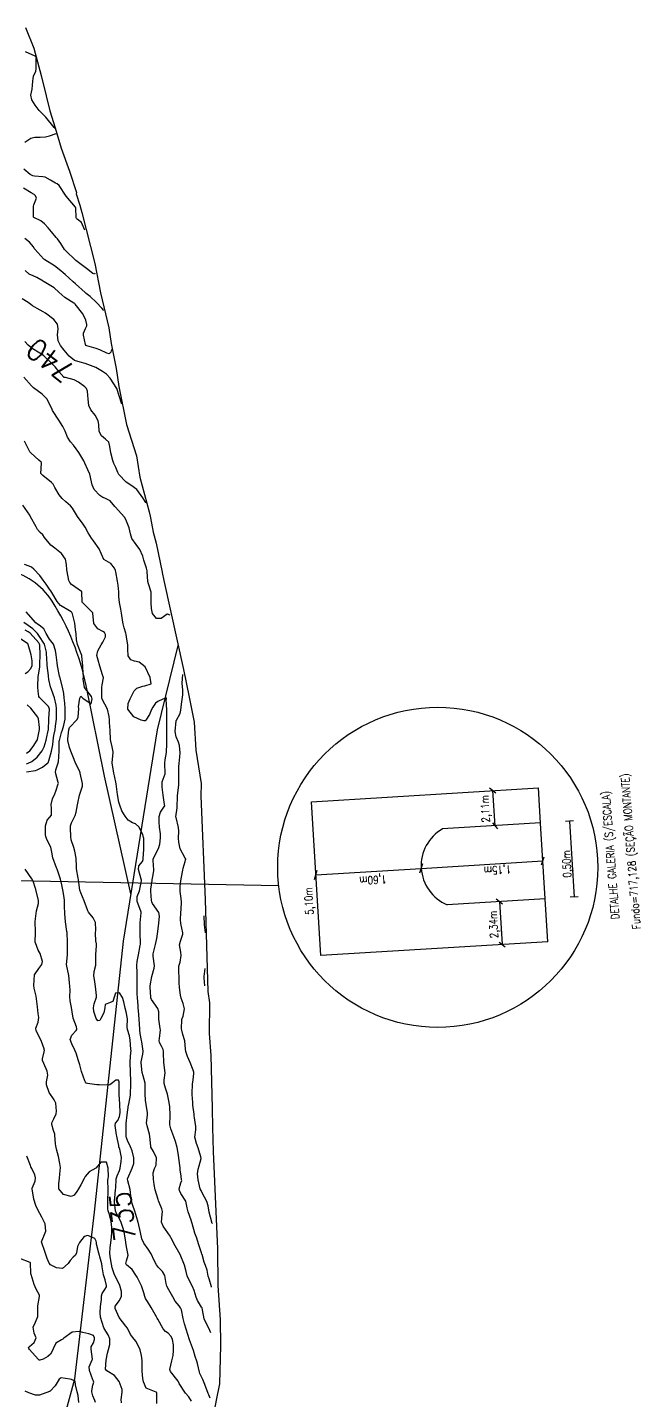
# Model space of a CAD drawing. Header units: metres. Extents: x 318500 to 325275, y 7408834 to 7428799.
# Drawn here: x 320450.2 to 320565.1, y 7412347.3 to 7412604.7 of the extents above; entities that cross this region are included whole.
import ezdxf
from ezdxf.enums import TextEntityAlignment as Align

# ---------------------------------------------------------------- set-up
doc = ezdxf.new("R2010")
doc.units = ezdxf.units.M
doc.header["$MEASUREMENT"] = 0
doc.linetypes.add('CONTINUO', pattern=[0])
for name, color, linetype in [('Area', 45, 'Continuous'), ('Cotas', 45, 'Continuous'), ('Curvas de Nivel 1m', 11, 'Continuous'), ('Curvas de Nivel 5m', 15, 'Continuous'), ('DETALHES', 45, 'Continuous'), ('TEXTO', 45, 'Continuous'), ('Vias Secundárias', 230, 'Continuous')]:
    doc.layers.add(name, color=color, linetype=linetype)
doc.styles.add('ROMANS', font='romans', dxfattribs={"height": 0.2})
doc.styles.add('Style-STANDARD', font='STANDARD.shx')

msp = doc.modelspace()

# ---------------------------------------------------------------- linework, layer by layer
at = {"layer": 'Area'}
msp.add_lwpolyline([(320449.84, 7412604.7), (320451.37, 7412600.84), (320452.78, 7412595.68), (320453.7, 7412591.86), (320454.38, 7412589.06), (320455.37, 7412585.87), (320456.54, 7412582.06), (320458.07, 7412577.76), (320459.37, 7412573.77), (320459.35, 7412573.5), (320460, 7412571.41), (320460.4, 7412570.01), (320462.83, 7412560.47), (320463.88, 7412554.96), (320465.43, 7412548.39), (320465.87, 7412545.43), (320466.84, 7412540.77), (320467.35, 7412537.39), (320468.75, 7412530.26), (320470.62, 7412524.43), (320471.29, 7412520.42), (320473.01, 7412513.91), (320473.23, 7412513.11), (320473.62, 7412510.77), (320473.76, 7412510.11), (320474.3, 7412508.06), (320475.45, 7412502.63), (320475.43, 7412502.55), (320475.77, 7412501.05), (320479.44, 7412484.33), (320480.5, 7412479.19), (320481.46, 7412474.52), (320481.75, 7412469.23), (320482.78, 7412462.98), (320482.69, 7412460.6), (320483.52, 7412441.28), (320483.99, 7412424.01), (320484.32, 7412421.89), (320484.29, 7412416.14), (320484.6, 7412412), (320484.85, 7412402.17), (320484.89, 7412398.5), (320485.03, 7412394.01), (320485.76, 7412377.15), (320485.81, 7412375.87), (320485.91, 7412368.88), (320486.34, 7412362.47), (320486.38, 7412357.69), (320486.22, 7412350.46), (320485.56, 7412347.42), (320484.21, 7412340.07)], dxfattribs=at)
at = {"layer": 'Curvas de Nivel 1m', "flags": 128}
for points, elevation in [([(320462.84, 7412558.64), (320462.76, 7412558.46), (320462.45, 7412558.6), (320461.26, 7412559.52), (320459.28, 7412561.04), (320457.31, 7412562.89), (320457.16, 7412563.07), (320456.46, 7412564.22), (320455.82, 7412565.09), (320455.59, 7412565.35), (320455.34, 7412565.63), (320454.07, 7412567.11), (320453.37, 7412567.89), (320452.69, 7412568.44), (320451.39, 7412569.08), (320451.35, 7412569.11), (320451.33, 7412569.15), (320451.35, 7412571.09), (320451.35, 7412571.15), (320451.33, 7412571.23), (320451.41, 7412571.46), (320451.88, 7412572.7), (320451.69, 7412573.15), (320451.44, 7412573.36), (320450.92, 7412573.68), (320449.46, 7412574.56)], 744), ([(320464.49, 7412551.64), (320464.12, 7412552.1), (320463.17, 7412553.16), (320461.96, 7412554.24), (320461.2, 7412554.86), (320461.02, 7412555.02), (320459.22, 7412556.62), (320458.77, 7412557.05), (320457.98, 7412557.8), (320457.24, 7412558.42), (320456.88, 7412558.71), (320456.45, 7412559.08), (320455.26, 7412560), (320453.44, 7412561.12), (320453.28, 7412561.25), (320451.55, 7412563.15), (320451.45, 7412563.29), (320451.31, 7412563.55), (320450.61, 7412564.44), (320449.73, 7412565.17)], 743), ([(320465.98, 7412544.36), (320465.82, 7412543.86), (320465.52, 7412543.55), (320465.05, 7412543.65), (320463.75, 7412544.29), (320463.06, 7412544.55), (320461.36, 7412545.02), (320461.15, 7412545.1), (320461.07, 7412545.25), (320460.7, 7412547.02), (320460.73, 7412547.39), (320461.11, 7412548.3), (320461.34, 7412548.79), (320461.35, 7412549.02), (320461.13, 7412549.86), (320460.59, 7412551.03), (320459.17, 7412552.86), (320459.07, 7412552.94), (320458.88, 7412553.04), (320457.19, 7412554.11), (320456.11, 7412555.09), (320455.21, 7412555.88), (320453.34, 7412557), (320453.23, 7412557.06), (320453.14, 7412557.12), (320451.96, 7412557.86), (320451.24, 7412558.15), (320450.54, 7412558.45), (320449.75, 7412559.17)], 742), ([(320467.89, 7412534.1), (320466.96, 7412537.01), (320465.73, 7412538.95), (320465, 7412539.7), (320464.24, 7412540.21), (320463.01, 7412540.99), (320461.02, 7412541.74), (320460.08, 7412541.97), (320459.03, 7412542.3), (320458.01, 7412543.06), (320457.06, 7412544.24), (320456.4, 7412545.08), (320455.96, 7412545.97), (320455.84, 7412547.09), (320455.95, 7412548.24), (320455.86, 7412549.09), (320455.13, 7412549.93), (320453.6, 7412551.12), (320453.15, 7412551.42), (320452.04, 7412552.02), (320451.16, 7412552.54), (320450.8, 7412552.79), (320450.3, 7412553.16), (320449.18, 7412553.81)], 741), ([(320476.95, 7412494.57), (320476.43, 7412494.71), (320476.4, 7412494.7), (320475.27, 7412493.93), (320474.39, 7412493.9), (320473.64, 7412494.84), (320473.44, 7412495.81), (320473.39, 7412496.84), (320473.42, 7412497.87), (320473.42, 7412498.84), (320472.88, 7412500.44), (320472.76, 7412500.85), (320472.65, 7412502.71), (320472.63, 7412502.85), (320472.52, 7412503.36), (320472.14, 7412504.47), (320472, 7412504.86), (320471.81, 7412505.59), (320471.26, 7412506.87), (320470.57, 7412507.77), (320469.79, 7412508.89), (320469.49, 7412509.79), (320469.24, 7412510.9), (320468.63, 7412512.5), (320468.38, 7412512.91), (320466.67, 7412514.85), (320466.61, 7412514.93), (320465.7, 7412515.97), (320464.69, 7412516.48), (320464.34, 7412516.62), (320463.75, 7412516.97), (320462.71, 7412518.09), (320462.3, 7412518.99), (320462.2, 7412519.52), (320461.89, 7412521), (320461.53, 7412521.78), (320460.98, 7412523.02), (320460.78, 7412523.45), (320459.81, 7412525.03), (320458.82, 7412526.39), (320458.24, 7412527.05), (320457.69, 7412527.91), (320457.28, 7412529.06), (320456.86, 7412529.93), (320456.1, 7412531.08), (320454.91, 7412532.93), (320454.81, 7412533.1), (320454.2, 7412534.38), (320453.8, 7412535.11), (320452.94, 7412535.96), (320451.36, 7412537.14), (320450.97, 7412537.51), (320449.51, 7412539.17)], 739), ([(320484.72, 7412368.61), (320484.7, 7412368.64), (320484.68, 7412368.66), (320484.24, 7412370.17), (320484.1, 7412370.67), (320483.88, 7412371.79), (320483.6, 7412372.68), (320483.36, 7412373.26), (320482.93, 7412374.69), (320482.9, 7412374.78), (320482.8, 7412375.01), (320482.28, 7412376.7), (320481.93, 7412377.79), (320481.56, 7412378.71), (320481.08, 7412380.52), (320481.03, 7412380.72), (320480.89, 7412381.16), (320480.31, 7412382.73), (320480.16, 7412383.49), (320479.91, 7412384.73), (320478.95, 7412386.14), (320478.68, 7412386.74), (320478.66, 7412387.04), (320478.98, 7412388.14), (320479.12, 7412388.6), (320479.11, 7412388.74), (320479, 7412389.37), (320478.82, 7412390.56), (320478.81, 7412390.74), (320478.8, 7412390.96), (320478.55, 7412392.75), (320478.49, 7412393.31), (320478.25, 7412394.76), (320477.93, 7412395.92), (320477.66, 7412396.76), (320477.11, 7412398.25), (320476.93, 7412398.77), (320476.89, 7412399.01), (320476.93, 7412400.77), (320476.88, 7412402.48), (320476.83, 7412402.78), (320476.75, 7412403.2), (320476.43, 7412404.78), (320476.08, 7412405.92), (320475.85, 7412406.79), (320475.86, 7412407.41), (320476, 7412408.79), (320475.85, 7412410.21), (320475.76, 7412410.79), (320475.71, 7412412.39), (320475.71, 7412412.79), (320475.64, 7412413.12), (320475.32, 7412413.75), (320474.95, 7412414.43), (320474.89, 7412414.81), (320474.93, 7412415.21), (320475.12, 7412416.8), (320475.09, 7412417.08), (320474.85, 7412418.81), (320474.8, 7412420.2), (320474.62, 7412420.81), (320473.44, 7412422.54), (320473.33, 7412422.83), (320473.31, 7412422.96), (320473.21, 7412424.83), (320473.22, 7412425.09), (320473.49, 7412426.83), (320473.95, 7412428.39), (320474, 7412428.82), (320473.76, 7412430.62), (320473.74, 7412430.83), (320473.78, 7412431.05), (320474.22, 7412432.82), (320474.47, 7412433.94), (320474.6, 7412434.81), (320474.7, 7412435.73), (320474.8, 7412436.81), (320474.96, 7412438.12), (320474.81, 7412438.81), (320473.67, 7412440.48), (320473.5, 7412440.83), (320473.47, 7412441.04), (320473.34, 7412442.83), (320473.35, 7412443.2), (320473.58, 7412444.83), (320473.6, 7412444.96), (320473.75, 7412445.87), (320473.91, 7412446.67), (320473.92, 7412446.83), (320473.79, 7412448.55), (320473.77, 7412448.83), (320473.77, 7412448.85), (320473.79, 7412448.88), (320474.75, 7412450.82), (320475, 7412451.64), (320475.14, 7412452.81), (320475.13, 7412453.54), (320474.96, 7412454.81), (320474.87, 7412455.81), (320474.9, 7412456.81), (320475.12, 7412457.6), (320475.92, 7412458.73), (320475.95, 7412458.77), (320475.96, 7412458.8), (320475.92, 7412459.03), (320475.63, 7412460.8), (320475.47, 7412462.31), (320475.43, 7412462.81), (320475.46, 7412463.32), (320476, 7412464.8), (320475.93, 7412466.8), (320476.04, 7412467.43), (320476.26, 7412468.8), (320476.35, 7412470.52), (320476.36, 7412470.8), (320476.34, 7412472.56), (320476.33, 7412472.8), (320476.31, 7412473), (320476.3, 7412474.8), (320476.35, 7412476.61), (320476.35, 7412476.8), (320476.23, 7412478.76), (320476.24, 7412478.8), (320476.24, 7412478.85), (320476.19, 7412479.08), (320475.59, 7412478.81), (320474.64, 7412478.36), (320474.18, 7412478.03), (320473.69, 7412477.32), (320473.47, 7412476.84), (320473.08, 7412475.91), (320472.42, 7412474.85), (320472.26, 7412474.72), (320472.13, 7412474.73), (320472.04, 7412474.76), (320471.53, 7412474.86), (320470.14, 7412475.46), (320469.03, 7412476.9), (320469.09, 7412477.98), (320469.43, 7412478.89), (320470.21, 7412480.39), (320470.69, 7412480.87), (320471.81, 7412481.26), (320472.22, 7412481.27), (320473.37, 7412481.69), (320473.23, 7412482.84), (320472.27, 7412484.85), (320471.15, 7412485.74), (320470.28, 7412485.91), (320469.56, 7412486.17), (320469.11, 7412486.9), (320469.04, 7412488.17), (320468.99, 7412488.9), (320468.74, 7412490.5), (320468.68, 7412490.9), (320468.64, 7412491.19), (320468.36, 7412492.16), (320468.14, 7412492.91), (320468.07, 7412493.21), (320467.8, 7412494.92), (320467.68, 7412495.65), (320467.46, 7412496.92), (320467.33, 7412498.03), (320467.32, 7412498.92), (320467.23, 7412500.16), (320467.09, 7412500.92), (320466.79, 7412502.65), (320466.71, 7412502.93), (320466.51, 7412503.38), (320465.82, 7412504.24), (320464.53, 7412504.96), (320463.67, 7412506.97), (320462.58, 7412508.49), (320462.2, 7412508.99), (320461.6, 7412510), (320460.99, 7412511.01), (320460.62, 7412511.58), (320459.61, 7412513.03), (320458.66, 7412514.6), (320458.29, 7412515.05), (320457.39, 7412515.77), (320456.68, 7412516.4), (320456.14, 7412517.08), (320455.34, 7412518.45), (320455.01, 7412519.09), (320454.73, 7412519.44), (320453.11, 7412520.75), (320452.75, 7412521.05), (320452.72, 7412521.12), (320452.76, 7412522.03), (320452.82, 7412523.12), (320452.77, 7412523.19), (320452.33, 7412523.58), (320450.8, 7412524.96), (320450.65, 7412525.15), (320450.44, 7412525.52), (320449.63, 7412527.17)], 738), ([(320484.6, 7412360.06), (320484.42, 7412360.47), (320484.33, 7412360.66), (320483.95, 7412361.34), (320483.35, 7412362.68), (320482.99, 7412364.36), (320482.93, 7412364.69), (320482.86, 7412364.87), (320482.67, 7412365.16), (320482.1, 7412366.12), (320481.86, 7412366.7), (320481.45, 7412367.97), (320481.15, 7412368.71), (320480.73, 7412369.52), (320480.17, 7412370.73), (320479.94, 7412371.55), (320479.62, 7412372.73), (320478.8, 7412374.74), (320477.67, 7412376.76), (320477.39, 7412377.31), (320476.85, 7412378.34), (320476.67, 7412378.59), (320476.51, 7412378.78), (320475.63, 7412380.02), (320475.35, 7412380.79), (320475.47, 7412382.22), (320475.52, 7412382.79), (320475.39, 7412383.27), (320474.93, 7412384.32), (320474.77, 7412384.8), (320474.69, 7412385.04), (320474.13, 7412386.81), (320473.97, 7412387.82), (320473.84, 7412388.81), (320473.77, 7412390.05), (320474.03, 7412390.81), (320474.36, 7412391.47), (320474.38, 7412392.81), (320473.85, 7412394.02), (320473.36, 7412394.83), (320473.3, 7412395.05), (320473.17, 7412396.83), (320473.1, 7412397.24), (320472.64, 7412398.83), (320472.54, 7412399.42), (320472.7, 7412400.83), (320472.7, 7412401.29), (320472.43, 7412402.84), (320472.36, 7412403.67), (320472.28, 7412404.84), (320472.26, 7412405.79), (320472.26, 7412406.84), (320471.89, 7412408.2), (320471.7, 7412408.85), (320471.5, 7412410.63), (320471.52, 7412410.85), (320471.86, 7412412.29), (320471.88, 7412412.84), (320471.62, 7412414.56), (320471.57, 7412414.85), (320471.35, 7412416.13), (320471.25, 7412416.85), (320471.24, 7412416.97), (320471.13, 7412418.85), (320471.01, 7412420.46), (320470.98, 7412420.86), (320470.93, 7412421.34), (320470.81, 7412422.86), (320470.78, 7412423.53), (320470.75, 7412424.86), (320470.76, 7412426.14), (320470.77, 7412426.86), (320470.77, 7412427.6), (320470.72, 7412428.86), (320470.76, 7412429.64), (320470.99, 7412430.86), (320471.36, 7412432.65), (320471.38, 7412432.85), (320471.38, 7412433.05), (320471.31, 7412434.85), (320471.3, 7412435.16), (320471.34, 7412436.85), (320471.53, 7412438.74), (320471.53, 7412438.85), (320471.47, 7412439.04), (320470.77, 7412440.86), (320470.76, 7412441.79), (320471.21, 7412442.86), (320471.61, 7412444.73), (320471.6, 7412444.85), (320471.54, 7412445.04), (320471.04, 7412446.86), (320471.09, 7412447.54), (320471.78, 7412448.39), (320471.89, 7412448.74), (320471.91, 7412448.85), (320471.99, 7412450.66), (320472.01, 7412450.85), (320471.99, 7412452.7), (320471.98, 7412452.85), (320471.85, 7412453.45), (320471.09, 7412454.86), (320470.47, 7412455.46), (320469.88, 7412455.6), (320469.09, 7412456.1), (320468.5, 7412456.9), (320467.9, 7412457.87), (320467.49, 7412458.91), (320467.36, 7412459.49), (320467.06, 7412460.92), (320466.94, 7412461.94), (320466.86, 7412462.92), (320466.51, 7412464.41), (320466.38, 7412464.93), (320466.09, 7412466.87), (320466.08, 7412466.93), (320466.26, 7412468.72), (320466.26, 7412468.93), (320466.06, 7412469.88), (320465.82, 7412470.93), (320465.78, 7412471.24), (320465.69, 7412472.94), (320465.6, 7412474.41), (320465.56, 7412474.94), (320465.52, 7412475.56), (320465.22, 7412476.94), (320464.19, 7412478.83), (320464.15, 7412478.96), (320464.17, 7412480.92), (320464.16, 7412480.96), (320464.16, 7412481.01), (320464.22, 7412481.49), (320464.43, 7412482.77), (320464.4, 7412482.96), (320464.25, 7412483.39), (320463.77, 7412484.97), (320463.43, 7412486.12), (320463.21, 7412486.98), (320463.42, 7412487.86), (320464.02, 7412488.96), (320464.12, 7412489.16), (320464.33, 7412489.49), (320464.8, 7412490.49), (320464.81, 7412490.95), (320464.67, 7412491.27), (320464.36, 7412491.48), (320463.37, 7412491.98), (320462.67, 7412492.99), (320462.46, 7412494.93), (320462.45, 7412494.99), (320462.4, 7412495.06), (320460.43, 7412497.01), (320460.37, 7412498.93), (320460.32, 7412499.01), (320458.47, 7412500.3), (320458.12, 7412500.69), (320457.96, 7412501.05), (320457.8, 7412501.74), (320457.6, 7412503.05), (320457.53, 7412504.06), (320457.31, 7412505.06), (320456.55, 7412506.12), (320455.3, 7412507.08), (320454.57, 7412507.66), (320453.42, 7412509.11), (320453.11, 7412509.63), (320452.6, 7412510.06), (320452.1, 7412510.63), (320451.83, 7412511.13), (320450.79, 7412512.99), (320450.7, 7412513.15), (320450.64, 7412513.27), (320449.36, 7412515.16)], 737), ([(320484.44, 7412347.82), (320484.2, 7412348.42), (320484.11, 7412348.67), (320483.66, 7412349.87), (320483.34, 7412350.68), (320483.08, 7412351.28), (320482.51, 7412352.44), (320482.44, 7412352.69), (320482.11, 7412354.28), (320481.97, 7412354.7), (320481.66, 7412355.59), (320481.34, 7412356.71), (320480.59, 7412358.72), (320479.93, 7412360.73), (320479.66, 7412361.7), (320479.42, 7412362.73), (320479.07, 7412364.33), (320478.92, 7412364.74), (320478.67, 7412365.08), (320477.89, 7412365.96), (320477.45, 7412366.76), (320476.71, 7412368.1), (320476.34, 7412368.78), (320476.2, 7412369.31), (320475.96, 7412370.78), (320475.52, 7412371.55), (320474.77, 7412372.31), (320474.37, 7412372.8), (320473.98, 7412373.61), (320473.41, 7412374.81), (320472.81, 7412375.73), (320471.99, 7412376.83), (320471.64, 7412377.64), (320471.39, 7412378.84), (320470.94, 7412380.79), (320470.92, 7412380.85), (320470.88, 7412380.98), (320470.35, 7412382.86), (320469.98, 7412383.93), (320469.65, 7412384.87), (320469.5, 7412386.32), (320469.44, 7412386.87), (320468.99, 7412388.55), (320468.94, 7412388.88), (320468.94, 7412388.93), (320468.99, 7412389.02), (320469.86, 7412390.87), (320470.13, 7412391.76), (320470.17, 7412392.86), (320469.8, 7412394.12), (320469.52, 7412394.87), (320469.39, 7412395.19), (320469.08, 7412395.76), (320468.77, 7412396.57), (320468.7, 7412396.89), (320468.68, 7412397.31), (320468.7, 7412398.89), (320468.73, 7412399.28), (320468.89, 7412400.88), (320469.17, 7412402.76), (320469.19, 7412402.88), (320469.51, 7412404.56), (320469.54, 7412404.87), (320469.59, 7412406.51), (320469.57, 7412406.87), (320469.55, 7412407.2), (320469.52, 7412408.88), (320469.47, 7412410.68), (320469.47, 7412410.88), (320469.6, 7412412.58), (320469.62, 7412412.88), (320469.61, 7412413.17), (320469.48, 7412414.88), (320469.34, 7412415.72), (320468.98, 7412416.89), (320468.9, 7412417.35), (320468.94, 7412418.89), (320468.71, 7412420.19), (320468.5, 7412420.89), (320468.26, 7412422.06), (320468, 7412422.9), (320467.45, 7412423.79), (320466.69, 7412423.67), (320466.44, 7412422.92), (320466.19, 7412422.16), (320465.42, 7412421.83), (320464.78, 7412421.58), (320464.71, 7412420.94), (320464.49, 7412420.04), (320463.96, 7412418.95), (320463.74, 7412418.6), (320463.38, 7412418.52), (320463.1, 7412418.96), (320462.67, 7412420.24), (320462.58, 7412420.97), (320462.7, 7412421.69), (320463.13, 7412422.96), (320463.16, 7412423.25), (320462.97, 7412424.97), (320462.77, 7412426.25), (320462.64, 7412426.97), (320462.69, 7412427.78), (320462.99, 7412428.97), (320463.03, 7412429.47), (320463.04, 7412430.97), (320463.17, 7412432.57), (320463.15, 7412432.97), (320463.02, 7412433.53), (320462.93, 7412434.97), (320463, 7412435.58), (320462.94, 7412436.97), (320462.49, 7412437.83), (320461.65, 7412438.86), (320461.58, 7412438.99), (320461.52, 7412439.12), (320460.84, 7412441), (320460.19, 7412442.51), (320460.04, 7412443.01), (320459.79, 7412444.94), (320459.78, 7412445.01), (320459.73, 7412445.26), (320459.4, 7412447.02), (320459.37, 7412447.41), (320459.31, 7412449.02), (320459.1, 7412450.32), (320458.89, 7412451.02), (320458.42, 7412452.44), (320458.32, 7412453.03), (320458.29, 7412454.61), (320458.28, 7412455.03), (320458.47, 7412455.62), (320459.15, 7412457.02), (320459.33, 7412457.59), (320459.57, 7412459.02), (320459.62, 7412459.32), (320459.95, 7412460.8), (320459.99, 7412460.97), (320460, 7412461.01), (320460.5, 7412462.47), (320460.54, 7412463), (320460.09, 7412464.92), (320460.06, 7412465.01), (320460, 7412465.16), (320459.17, 7412467.02), (320458.83, 7412467.82), (320458.33, 7412469.04), (320458.06, 7412469.75), (320457.77, 7412471.04), (320457.76, 7412471.37), (320457.93, 7412473.04), (320458.11, 7412473.51), (320459.52, 7412475.02), (320459.73, 7412475.42), (320459.8, 7412477.02), (320459.79, 7412477.39), (320460.04, 7412479.01), (320460.19, 7412479.34), (320460.61, 7412479.01), (320462.17, 7412477.91), (320462.31, 7412478.86), (320462.29, 7412478.99), (320462.27, 7412479.07), (320462.19, 7412479.3), (320460.92, 7412481), (320460.67, 7412482.57), (320460.72, 7412483.01), (320460.61, 7412484.66), (320460.56, 7412485.01), (320460.4, 7412486.9), (320460.38, 7412487.01), (320460.29, 7412487.29), (320459.57, 7412489.02), (320459.41, 7412489.94), (320459.3, 7412491.03), (320459.21, 7412491.88), (320459.07, 7412493.03), (320458.66, 7412494.78), (320458.53, 7412495.04), (320458.4, 7412495.17), (320458.11, 7412495.34), (320456.42, 7412496.33), (320455.77, 7412497.08), (320454.74, 7412498.79), (320454.56, 7412499.09), (320454.45, 7412499.26), (320453.7, 7412500.33), (320453.16, 7412501.11), (320452.49, 7412501.97), (320451.38, 7412503.14), (320450.93, 7412503.56), (320450.52, 7412503.75), (320449.62, 7412504.06)], 736), ([(320450, 7412465.15), (320451.69, 7412465.44), (320452.01, 7412465.54), (320453.04, 7412466.08), (320454.03, 7412466.86), (320454.13, 7412466.98), (320454.17, 7412467.09), (320454.21, 7412467.27), (320454.69, 7412469.08), (320454.93, 7412470.22), (320455.01, 7412471.08), (320455.16, 7412472.02), (320455.38, 7412473.08), (320455.48, 7412473.71), (320455.63, 7412475.07), (320455.66, 7412475.55), (320455.62, 7412477.08), (320455.55, 7412477.7), (320455.25, 7412479.08), (320454.7, 7412480.59), (320454.53, 7412481.09), (320454.23, 7412482.48), (320454.14, 7412483.09), (320454.13, 7412483.21), (320453.92, 7412485.1), (320453.8, 7412486.61), (320453.79, 7412487.1), (320453.77, 7412487.62), (320453.4, 7412489.1), (320452.34, 7412490.76), (320452.06, 7412491.12), (320451.23, 7412492.01), (320450.36, 7412492.63), (320449.52, 7412493.16)], 734), ([(320450.02, 7412466.71), (320450.36, 7412466.81), (320451.01, 7412467.14), (320452.04, 7412467.95), (320452.97, 7412469.11), (320453.32, 7412469.84), (320453.69, 7412471.1), (320453.77, 7412471.41), (320454.11, 7412472.95), (320454.13, 7412473.07), (320454.13, 7412473.09), (320454.22, 7412475), (320454.23, 7412475.09), (320454.31, 7412476.94), (320454.29, 7412477.09), (320454.16, 7412477.41), (320452.44, 7412479.12), (320452.35, 7412479.28), (320452.2, 7412480.29), (320452.12, 7412481.03), (320452.12, 7412481.12), (320452.13, 7412481.2), (320452.2, 7412483.12), (320452.21, 7412483.15), (320452.24, 7412483.31), (320452.53, 7412484.85), (320452.53, 7412485.12), (320452.53, 7412485.37), (320452.59, 7412487.12), (320452.52, 7412488.91), (320452.47, 7412489.12), (320452.32, 7412489.34), (320450.68, 7412491.15), (320450.52, 7412491.31), (320450.35, 7412491.43), (320449.77, 7412491.75)], 733), ([(320449.79, 7412483.62), (320450.25, 7412483.91), (320450.86, 7412484.54), (320451.07, 7412485.14), (320451.1, 7412485.96), (320450.9, 7412487.14), (320450.32, 7412489.03), (320450.26, 7412489.15), (320448.34, 7412490.46)], 732), ([(320484.88, 7412380.5), (320484.79, 7412380.66), (320484.74, 7412380.8), (320484.27, 7412382.67), (320484.07, 7412383.82), (320483.82, 7412384.68), (320482.95, 7412386.3), (320482.76, 7412386.69), (320482.61, 7412387.05), (320482.2, 7412388.7), (320482.11, 7412389.81), (320482.19, 7412390.7), (320482.39, 7412391.32), (320482.74, 7412392.69), (320482.7, 7412393.04), (320482.2, 7412394.7), (320481.9, 7412395.53), (320481.61, 7412396.71), (320481.75, 7412398.07), (320481.77, 7412398.71), (320481.51, 7412400.35), (320481.47, 7412400.72), (320481.44, 7412401), (320481.23, 7412402.72), (320481.18, 7412403.22), (320481.08, 7412404.72), (320481.07, 7412404.85), (320481.17, 7412406.72), (320481.24, 7412407.4), (320481.4, 7412408.72), (320481.39, 7412408.86), (320481.26, 7412409.27), (320480.7, 7412410.73), (320480.23, 7412411.81), (320479.88, 7412412.74), (320479.81, 7412413.23), (320479.68, 7412414.74), (320479.35, 7412415.98), (320479.13, 7412416.75), (320479.09, 7412417.03), (320479.17, 7412418.75), (320479.21, 7412418.94), (320479.4, 7412419.37), (320479.65, 7412420.75), (320479.42, 7412421.74), (320478.99, 7412422.75), (320478.88, 7412423.33), (320478.71, 7412424.76), (320478.63, 7412425.61), (320478.63, 7412426.76), (320478.61, 7412427.65), (320478.61, 7412428.76), (320478.8, 7412429.49), (320479.02, 7412430.76), (320478.94, 7412431.37), (320478.73, 7412432.76), (320478.87, 7412433.47), (320479.34, 7412434.75), (320479.33, 7412435.02), (320478.95, 7412436.76), (320478.89, 7412437.51), (320478.97, 7412438.76), (320479.01, 7412439.41), (320479.07, 7412440.76), (320479.03, 7412441.42), (320478.83, 7412442.76), (320478.82, 7412443.66), (320478.97, 7412444.76), (320479.08, 7412445.42), (320479.35, 7412446.75), (320479.42, 7412447.1), (320479.78, 7412448.39), (320479.85, 7412448.69), (320479.87, 7412448.75), (320479.89, 7412448.84), (320479.79, 7412449.01), (320478.86, 7412450.76), (320478.58, 7412452.01), (320478.54, 7412452.76), (320478.55, 7412454.07), (320478.51, 7412454.76), (320478.05, 7412456.6), (320478.03, 7412456.77), (320478.26, 7412458.42), (320478.28, 7412458.77), (320478.32, 7412460.39), (320478.36, 7412460.77), (320478.54, 7412462.19), (320478.56, 7412462.76), (320478.57, 7412464.18), (320478.58, 7412464.76), (320478.58, 7412466.2), (320478.63, 7412466.76), (320478.79, 7412468.01), (320478.82, 7412468.76), (320478.7, 7412470.14), (320478.53, 7412470.77), (320478.09, 7412471.74), (320477.89, 7412472.77), (320478.09, 7412474.73), (320478.09, 7412474.77), (320478.1, 7412474.8), (320478.13, 7412474.86), (320478.82, 7412476.1), (320478.96, 7412476.76), (320479.08, 7412477.86), (320479.21, 7412478.76), (320479.31, 7412479.64), (320479.31, 7412480.57), (320479.23, 7412481.76), (320479.25, 7412482.7), (320479.31, 7412483.45)], 739), ([(320450.04, 7412468.65), (320450.67, 7412469.14), (320451.24, 7412469.95), (320452.04, 7412471.12), (320452.05, 7412471.15), (320452.08, 7412471.25), (320452.42, 7412472.8), (320452.48, 7412473.11), (320452.48, 7412473.48), (320452.25, 7412475.12), (320452.13, 7412475.41), (320450.81, 7412477.14), (320450.17, 7412477.72)], 732), ([(320474.43, 7412346.8), (320474.47, 7412348.8), (320474.45, 7412348.85), (320474.36, 7412348.89), (320472.46, 7412349.69), (320471.98, 7412350.83), (320471.84, 7412351.48), (320471.7, 7412352.83), (320471.7, 7412354.01), (320471.68, 7412354.83), (320471.6, 7412355.78), (320471.36, 7412356.84), (320470.58, 7412358.4), (320470.21, 7412358.86), (320469.49, 7412359.75), (320468.93, 7412360.88), (320468.62, 7412361.3), (320467.41, 7412362.89), (320466.67, 7412364.62), (320466.64, 7412364.9), (320466.67, 7412365.01), (320467.47, 7412366.11), (320467.8, 7412366.89), (320467.85, 7412367.75), (320467.52, 7412368.89), (320466.74, 7412370.47), (320466.53, 7412370.9), (320466.07, 7412372.21), (320465.93, 7412372.91), (320465.75, 7412373.95), (320465.63, 7412374.92), (320465.68, 7412376.05), (320465.82, 7412376.92), (320465.97, 7412378.04), (320466.02, 7412378.91), (320466.03, 7412379.75), (320465.92, 7412380.91), (320465.59, 7412382.23), (320465.35, 7412382.92), (320465.28, 7412383.29), (320465.26, 7412384.93), (320465.33, 7412386.55), (320465.33, 7412386.92), (320465.29, 7412388.62), (320465.32, 7412388.93), (320465.38, 7412389.31), (320465.36, 7412390.92), (320465.03, 7412392), (320463.97, 7412392), (320463.09, 7412390.96), (320463.01, 7412390.89), (320461.79, 7412390.18), (320460.99, 7412389.31), (320460.82, 7412388.98), (320460.2, 7412387.76), (320459.76, 7412387), (320459.46, 7412386.5), (320458.94, 7412385.85), (320458.37, 7412385.58), (320456.94, 7412385.94), (320456.09, 7412387.05), (320456.06, 7412387.96), (320456.19, 7412389.05), (320456.27, 7412389.77), (320456.37, 7412391.05), (320456.27, 7412391.8), (320456, 7412393.06), (320455.65, 7412394.47), (320455.5, 7412395.06), (320455.45, 7412395.44), (320455.36, 7412397.07), (320455.33, 7412397.3), (320455.1, 7412397.94), (320454.78, 7412399.07), (320454.78, 7412399.42), (320455.14, 7412400.14), (320455.56, 7412401.06), (320455.66, 7412401.57), (320455.53, 7412403.06), (320455.18, 7412403.72), (320454.29, 7412405.08), (320453.77, 7412406.53), (320453.76, 7412407.08), (320454.01, 7412408.32), (320453.92, 7412409.08), (320453.27, 7412410.51), (320453.01, 7412411.09), (320453.01, 7412411.37), (320453.3, 7412412.73), (320453.37, 7412413.03), (320453.36, 7412413.09), (320453.31, 7412413.25), (320452.84, 7412414.61), (320452.62, 7412415.1), (320451.84, 7412416.62), (320451.76, 7412417.11), (320452.21, 7412418.28), (320452.3, 7412419.11), (320452.2, 7412419.91), (320452.09, 7412421.11), (320451.89, 7412422.66), (320451.8, 7412423.11), (320451.46, 7412424.61), (320451.42, 7412425.12), (320451.49, 7412427.12), (320452.31, 7412428.31), (320452.88, 7412429.1), (320453.01, 7412429.62), (320452.57, 7412431.1), (320452.21, 7412431.76), (320451.68, 7412433.12), (320451.67, 7412433.21), (320451.72, 7412435.12), (320451.63, 7412437.12), (320451.91, 7412439.12), (320452.25, 7412440.53), (320452.28, 7412441.11), (320451.77, 7412443.06), (320451.76, 7412443.12), (320451.75, 7412443.16), (320451.71, 7412443.32), (320451.26, 7412444.66), (320451.03, 7412445.13), (320449.76, 7412446.91)], 734), ([(320467.85, 7412346.89), (320467.79, 7412347.53), (320467.94, 7412348.89), (320467.94, 7412349.4), (320467.42, 7412350.89), (320466.5, 7412352.03), (320465.06, 7412352.92), (320464.84, 7412353.25), (320464.97, 7412354.92), (320465.23, 7412356.24), (320465.4, 7412356.92), (320465.63, 7412357.86), (320465.62, 7412358.91), (320465.34, 7412359.66), (320464.61, 7412360.83), (320464.58, 7412360.9), (320464.56, 7412360.93), (320464.54, 7412361), (320463.91, 7412362.94), (320463.81, 7412363.79), (320463.89, 7412364.94), (320464.05, 7412366.3), (320464.11, 7412366.94), (320464.23, 7412367.4), (320464.71, 7412368.16), (320465.01, 7412368.63), (320465.04, 7412368.93), (320464.74, 7412369.99), (320464.48, 7412370.93), (320464.23, 7412372.41), (320464.13, 7412372.94), (320463.89, 7412373.84), (320463.56, 7412374.95), (320463.15, 7412376.63), (320463.13, 7412376.96), (320463.11, 7412377.24), (320462.84, 7412377.7), (320461.52, 7412378.29), (320460.84, 7412378.11), (320459.93, 7412376.99), (320459.61, 7412376.21), (320459.41, 7412375), (320459.21, 7412374.58), (320458.79, 7412374.24), (320458.19, 7412373.6), (320457.82, 7412373.02), (320456.76, 7412372.08), (320455.62, 7412372.19), (320454.77, 7412372.65), (320454.51, 7412372.81), (320454.26, 7412373.07), (320453.9, 7412373.96), (320453.54, 7412375.08), (320452.83, 7412377.09), (320453.66, 7412379.08), (320453.5, 7412380.45), (320453.2, 7412381.09), (320452.89, 7412381.71), (320452.14, 7412383.1), (320451.74, 7412383.93), (320451.39, 7412385.11), (320451.08, 7412387), (320451.1, 7412387.12), (320451.62, 7412388.47), (320451.68, 7412389.11), (320451.56, 7412389.67), (320451.01, 7412390.82), (320450.86, 7412391.12), (320450.75, 7412391.39), (320450.05, 7412393.13)], 733), ([(320462.97, 7412346.95), (320462.83, 7412347.35), (320462.44, 7412348.2), (320462.24, 7412348.96), (320462.24, 7412349.18), (320462.47, 7412350.22), (320462.63, 7412350.81), (320462.61, 7412350.96), (320462.48, 7412351.21), (320461.81, 7412352.97), (320461.79, 7412353.69), (320462.34, 7412354.96), (320462.38, 7412355.11), (320462.16, 7412356.96), (320462.13, 7412357.4), (320462.58, 7412358.18), (320462.77, 7412358.77), (320462.79, 7412358.96), (320462.76, 7412359.12), (320462.6, 7412359.53), (320461.7, 7412359.87), (320460.6, 7412360.1), (320459.92, 7412360.31), (320458.6, 7412360.18), (320457.04, 7412359.03), (320456.81, 7412358.82), (320456.58, 7412358.7), (320455.5, 7412358.12), (320455, 7412357.06), (320454.9, 7412356.71), (320454.54, 7412356.05), (320454.01, 7412355.6), (320453.12, 7412355.08), (320452.53, 7412354.89), (320452.38, 7412354.94), (320452.19, 7412355.1), (320450.56, 7412356.91), (320450.43, 7412357.12), (320450.39, 7412357.3), (320450.57, 7412357.5), (320451.45, 7412358.23), (320451.8, 7412359.1), (320451.48, 7412359.99), (320451.28, 7412361.11), (320451.72, 7412362.01), (320452.14, 7412363.1), (320452.16, 7412363.59), (320452.16, 7412365.1), (320452.47, 7412366.87), (320452.43, 7412367.09), (320451.82, 7412368.21), (320451.47, 7412369.11), (320450.92, 7412370.95), (320450.84, 7412371.12), (320450.82, 7412371.19), (320450.78, 7412373.12), (320450.77, 7412373.15), (320450.69, 7412373.2), (320448.78, 7412373.94)], 732), ([(320459.81, 7412346.99), (320459.73, 7412348.28), (320459.51, 7412348.99), (320459.19, 7412350.28), (320459.16, 7412351), (320458.48, 7412351.29), (320458.13, 7412351.37), (320456.49, 7412351.6), (320456.17, 7412351.36), (320455.98, 7412351.05), (320455.39, 7412350.13), (320454.45, 7412349.12), (320454.42, 7412349.09), (320454.35, 7412349.06), (320452.44, 7412348.38), (320451.71, 7412348.37), (320450.45, 7412348.76), (320449.79, 7412349.13)], 731)]:
    msp.add_lwpolyline(points, dxfattribs=dict(at, elevation=elevation))
at = {"layer": 'Curvas de Nivel 5m', "flags": 128}
for points, elevation in [([(320451.77, 7412599.21), (320451.65, 7412599.3), (320449.8, 7412600.12)], 745), ([(320455.38, 7412585.78), (320455.19, 7412585.95), (320453.64, 7412587.88), (320453.01, 7412588.5), (320452.4, 7412589.14), (320451.66, 7412590.14), (320450.99, 7412591.16), (320450.83, 7412592.02), (320451.05, 7412593.16), (320451.23, 7412594.66), (320451.26, 7412595.16), (320451.34, 7412595.55), (320451.75, 7412596.53), (320451.82, 7412596.96), (320451.83, 7412598.98)], 745), ([(320449.69, 7412583.18), (320450.82, 7412583.92), (320451.58, 7412584.11), (320452.6, 7412584.12), (320453.59, 7412584.19), (320454.33, 7412584.37), (320455.6, 7412584.8), (320455.71, 7412584.75)], 745), ([(320460.93, 7412566.72), (320460.33, 7412568.16), (320459.53, 7412568.74), (320459.39, 7412568.91), (320459.34, 7412569), (320459.33, 7412569.04), (320459.25, 7412570.89), (320459.19, 7412571.04), (320457.44, 7412573.07), (320456.15, 7412575.09), (320455.76, 7412575.38), (320455.47, 7412575.53), (320454.53, 7412576.05), (320453.49, 7412576.63), (320453.09, 7412576.73), (320451.49, 7412576.82), (320451.22, 7412576.89), (320450.71, 7412577.16), (320449.5, 7412578.11)], 745), ([(320472.49, 7412515.61), (320472.42, 7412515.63), (320471.84, 7412516.56), (320470.71, 7412518.11), (320469.59, 7412518.9), (320468.73, 7412519.48), (320467.35, 7412520.93), (320467.13, 7412521.31), (320466.76, 7412522.2), (320466.41, 7412522.94), (320466.19, 7412523.53), (320465.82, 7412524.95), (320465.64, 7412526.13), (320465.47, 7412526.95), (320464.84, 7412527.5), (320464.05, 7412528.18), (320463.67, 7412528.98), (320463.59, 7412530.26), (320463.47, 7412530.98), (320462.9, 7412532.02), (320462.11, 7412533), (320461.73, 7412533.82), (320461.61, 7412535.01), (320461.45, 7412536.52), (320461.25, 7412537.02), (320460.96, 7412537.32), (320459.79, 7412538.22), (320458.98, 7412538.67), (320457.3, 7412539.07), (320457.03, 7412539.11), (320456.99, 7412539.13), (320456.11, 7412540.19), (320455.39, 7412541.09), (320455.02, 7412541.48), (320453.26, 7412543.12), (320453.04, 7412543.31), (320452.52, 7412543.66), (320451.06, 7412544.55), (320450.33, 7412545.16), (320449.73, 7412545.82)], 740), ([(320480.96, 7412347.24), (320480.44, 7412348.04), (320479.86, 7412348.73), (320478.65, 7412350.56), (320478.58, 7412350.74), (320478.48, 7412350.98), (320477, 7412352.76), (320476.92, 7412353.17), (320477.25, 7412354.76), (320477.53, 7412355.77), (320477.61, 7412356.75), (320477.55, 7412357.78), (320477.39, 7412358.76), (320477.17, 7412359.34), (320476.6, 7412359.95), (320476.1, 7412360.27), (320475.62, 7412360.78), (320474.64, 7412362.58), (320474.53, 7412362.8), (320474.39, 7412363.05), (320473.39, 7412364.81), (320472.68, 7412365.93), (320472.33, 7412366.47), (320472.19, 7412366.83), (320471.99, 7412367.54), (320471.57, 7412368.84), (320470.74, 7412370.46), (320470.53, 7412370.85), (320469.82, 7412371.92), (320468.77, 7412372.79), (320468.69, 7412372.88), (320468.65, 7412373), (320468.78, 7412373.54), (320469.05, 7412374.62), (320469.02, 7412374.88), (320468.81, 7412375.82), (320468.67, 7412376.88), (320468.63, 7412377.08), (320468.3, 7412378.89), (320468.17, 7412379.58), (320467.73, 7412380.89), (320466.9, 7412382.42), (320466.72, 7412382.9), (320466.54, 7412384.52), (320466.53, 7412384.91), (320466.55, 7412385.29), (320466.73, 7412386.9), (320466.75, 7412387.12), (320466.86, 7412388.9), (320467, 7412389.46), (320467.45, 7412390.45), (320467.61, 7412390.89), (320467.79, 7412392.13), (320467.8, 7412392.9), (320467.49, 7412394.47), (320467.36, 7412394.91), (320467.3, 7412395.13), (320467.08, 7412396.26), (320466.94, 7412396.91), (320466.89, 7412397.12), (320466.64, 7412398.91), (320466.7, 7412399.34), (320467.13, 7412399.85), (320467.48, 7412400.57), (320467.54, 7412400.9), (320467.57, 7412401.32), (320467.53, 7412402.9), (320467.4, 7412404.7), (320467.4, 7412404.91), (320467.39, 7412406.75), (320467.39, 7412406.91), (320467.38, 7412407.05), (320467.24, 7412407.41), (320466.76, 7412407.39), (320466.14, 7412406.92), (320465.65, 7412406.5), (320465.22, 7412406.43), (320463.66, 7412406.52), (320463.22, 7412406.54), (320461.47, 7412406.74), (320461.23, 7412406.82), (320461.08, 7412406.99), (320460.98, 7412407.24), (320460.32, 7412409), (320459.99, 7412410.28), (320459.79, 7412411), (320459.3, 7412412.47), (320459.11, 7412413.01), (320458.5, 7412414.2), (320458.22, 7412415.03), (320458.54, 7412415.83), (320459.36, 7412416.71), (320459.48, 7412416.88), (320459.48, 7412417.01), (320459.37, 7412417.38), (320458.79, 7412419.02), (320458.56, 7412420.18), (320458.43, 7412421.02), (320458.21, 7412422.25), (320458.16, 7412423.03), (320458.23, 7412424.26), (320458.17, 7412425.03), (320458.11, 7412425.66), (320457.97, 7412427.03), (320457.52, 7412429.04), (320457.73, 7412430.86), (320457.72, 7412431.04), (320457.7, 7412431.19), (320457.71, 7412433.04), (320457.71, 7412433.18), (320457.63, 7412435.04), (320457.6, 7412435.24), (320457.31, 7412437.04), (320457.22, 7412438.62), (320457.18, 7412439.05), (320457.13, 7412439.57), (320457.13, 7412441.05), (320457.09, 7412441.65), (320456.83, 7412443.05), (320456.65, 7412443.99), (320456.4, 7412445.06), (320455.76, 7412446.96), (320455.71, 7412447.07), (320455.67, 7412447.16), (320454.97, 7412449.08), (320454.77, 7412450.11), (320454.56, 7412451.08), (320453.83, 7412452.52), (320453.62, 7412453.09), (320453.58, 7412453.36), (320453.56, 7412455.09), (320453.88, 7412456.14), (320454.33, 7412456.64), (320454.68, 7412457.08), (320454.7, 7412458.29), (320454.66, 7412459.08), (320454.92, 7412460.1), (320455.34, 7412461.08), (320455.5, 7412461.53), (320455.97, 7412462.92), (320455.99, 7412463.07), (320455.97, 7412463.16), (320455.45, 7412465.08), (320455.53, 7412465.55), (320456.03, 7412467.07), (320456.17, 7412469.07), (320456.17, 7412470.98), (320456.18, 7412471.07), (320456.61, 7412472.56), (320456.74, 7412473.06), (320457.01, 7412473.95), (320457.24, 7412475.05), (320457.29, 7412475.9), (320457.29, 7412477.05), (320457.2, 7412478.03), (320457.08, 7412479.06), (320456.99, 7412479.85), (320456.74, 7412481.06), (320456.24, 7412482.99), (320456.22, 7412483.07), (320456.21, 7412483.1), (320455.83, 7412485.07), (320455.75, 7412485.6), (320455.57, 7412487.08), (320455.47, 7412487.91), (320455.07, 7412489.08), (320454.33, 7412490.04), (320453.69, 7412491.1), (320453.25, 7412492), (320452.37, 7412492.64), (320452.07, 7412492.83), (320451.75, 7412493.13), (320450.39, 7412494.69), (320449.97, 7412495.15)], 735), ([(320483.61, 7412435.02), (320483.42, 7412436.49), (320483.41, 7412436.69), (320483.42, 7412436.9), (320483.41, 7412437.14), (320483.36, 7412437.54), (320483.34, 7412437.92), (320483.36, 7412438.17)], 740), ([(320483.47, 7412425.09), (320483.34, 7412426.55), (320483.34, 7412426.69), (320483.35, 7412426.84), (320483.51, 7412428.29)], 740)]:
    msp.add_lwpolyline(points, dxfattribs=dict(at, elevation=elevation))
at = {"layer": 'DETALHES'}
for p, q in [((320503.44, 7412459.56), (320545.99, 7412462.18)), ((320538.01, 7412461.19), (320536.82, 7412462.1)), ((320537.41, 7412461.66), (320537.81, 7412455.08)), ((320546.39, 7412455.59), (320546, 7412462.18)), ((320505.2, 7412430.74), (320503.44, 7412459.56)), ((320546.39, 7412455.6), (320528.03, 7412454.48)), ((320537.36, 7412455.64), (320538.32, 7412454.48)), ((320547.26, 7412441.38), (320546.39, 7412455.59)), ((320552.59, 7412455.98), (320551.09, 7412455.89)), ((320551.84, 7412455.93), (320552.71, 7412441.71)), ((320523.78, 7412446.22), (320524.31, 7412447.97)), ((320524.04, 7412447.09), (320546.83, 7412448.49)), ((320546.57, 7412447.74), (320547.09, 7412449.23)), ((320504.01, 7412445), (320504.54, 7412446.74)), ((320504.27, 7412445.87), (320524.04, 7412447.08)), ((320547.26, 7412441.38), (320528.9, 7412440.26)), ((320539.29, 7412440.39), (320538.09, 7412441.3)), ((320538.69, 7412440.86), (320539.18, 7412432.82)), ((320547.77, 7412433.34), (320547.28, 7412441.38)), ((320553.46, 7412441.76), (320551.96, 7412441.67)), ((320547.77, 7412433.34), (320505.2, 7412430.74)), ((320538.61, 7412433.27), (320539.79, 7412432.35))]:
    msp.add_line(p, q, dxfattribs=at)
at = {"layer": 'DETALHES', "linetype": 'CONTINUO'}
msp.add_circle((320527.12, 7412447.28), 30, dxfattribs=at)
at = {"layer": 'DETALHES'}
msp.add_arc((320531.96, 7412447.58), 7.94, 119.6576, 247.3358, dxfattribs=at)
at = {"layer": 'TEXTO', "linetype": 'CONTINUO'}
msp.add_polyline3d([(320302.98, 7412447.59, 718.24), (320497.31, 7412443.87, 41.36)], dxfattribs=at)
at = {"layer": 'Vias Secundárias'}
msp.add_lwpolyline([(320469.61, 7412442.33), (320464.64, 7412464.36), (320461.19, 7412481.38, 0.09204), (320454.81, 7412497.17, 0.207339), (320446.18, 7412503.01, -0.016384), (320440.2, 7412504.33, 0.061974), (320429.84, 7412505.66, 0.135575), (320416.69, 7412502.08, -0.005895), (320399.69, 7412492.26, -0.230152), (320386.38, 7412491.47, -0.052972), (320370.3, 7412500.22, 0.240636), (320362.33, 7412501.29, 0.053626), (320349.05, 7412494.92, 0.263628), (320340.55, 7412479.39, 0.216495), (320346, 7412467.85, 0.280391), (320364.46, 7412464.93, 0.072475), (320379.47, 7412473.82, 0.085821), (320394.03, 7412490.41, 2.844777)], format="xyb", dxfattribs=at)
msp.add_lwpolyline([(320455.35, 7412204.12), (320447, 7412223.51), (320445.32, 7412242.62), (320446.66, 7412289.57), (320455.07, 7412336.69), (320459.1, 7412351.44), (320462.79, 7412382.63), (320468.18, 7412433.47), (320474.56, 7412473.04), (320478.44, 7412488.88)], dxfattribs=at)

# ---------------------------------------------------------------- texts
at = {"layer": 'Cotas', "style": 'Style-STANDARD'}
for s, rotation, p in [('740', 142.4933, (320454.46, 7412542.32, 740)), ('735', 96.7925, (320468, 7412381.86, 735))]:
    msp.add_text(s, height=4, rotation=rotation, dxfattribs=at).set_placement(p, align=Align.MIDDLE_CENTER)
at = {"layer": 'DETALHES', "style": 'ROMANS', "width": 0.8}
for s, rotation, p in [('2,11m', 93.102, (320536.89, 7412455.71)), ('0,50m', 93.102, (320552.18, 7412445.39)), ('1,15m', 183.102, (320540.87, 7412447.66)), ('1,60m', 183.102, (320517.53, 7412445.78)), ('5,10m', 93.102, (320503.83, 7412438.43)), ('2,34m', 93.102, (320538.45, 7412434.03))]:
    msp.add_text(s, height=1.5, rotation=rotation, dxfattribs=at).set_placement(p)
at = {"layer": 'TEXTO', "style": 'ROMANS', "width": 0.8}
for s, rotation, p in [('Fundo=717,128 (SEÇÃO MONTANTE)', 94.3465, (320565.16, 7412435.75)), ('DETALHE GALERIA (S/ESCALA)', 94.4441, (320561.18, 7412437.58))]:
    msp.add_text(s, height=1.5, rotation=rotation, dxfattribs=at).set_placement(p)

doc.saveas('drawing.dxf')
